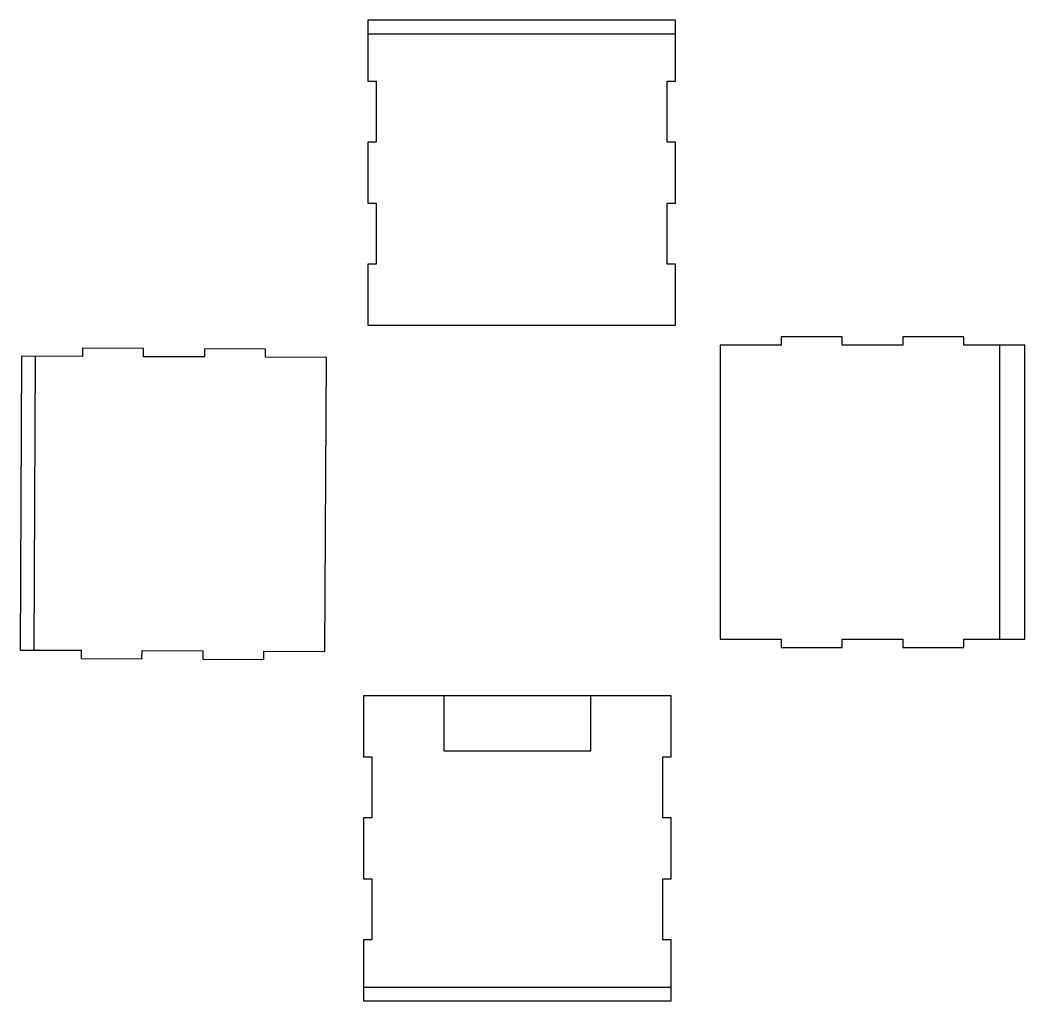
# Model space of a CAD drawing. Header units: millimetres. Extents: x 246 to 977, y -252 to 462.
import ezdxf

# ---------------------------------------------------------------- set-up
doc = ezdxf.new("R2010")
doc.units = ezdxf.units.MM
doc.layers.get('0').update_dxf_attribs({"linetype": 'CONTINUOUS'})

msp = doc.modelspace()

# ---------------------------------------------------------------- linework, layer by layer
for p, q in [((498.82, 451.56), (722.82, 451.56)), ((958.81, 224.89), (958.81, 10.89)), ((256.62, 216.95), (255.55, 2.95)), ((554.11, -30.42), (554.11, -70.42)), ((661.11, -70.42), (661.11, -30.42)), ((554.11, -70.42), (661.11, -70.42)), ((495.61, -242.42), (719.61, -242.42))]:
    msp.add_line(p, q)
for points in [[(722.82, 283.96), (716.82, 283.96), (716.82, 328.36), (722.82, 328.36), (722.82, 372.76), (716.82, 372.76), (716.82, 417.16), (722.82, 417.16), (722.82, 461.56), (498.82, 461.56), (498.82, 417.16), (504.82, 417.16), (504.82, 372.76), (498.82, 372.76), (498.82, 328.36), (504.82, 328.36), (504.82, 283.96), (498.82, 283.96), (498.82, 239.56), (722.82, 239.56)], [(932.95, 4.89), (932.95, 10.89), (977.35, 10.89), (977.35, 224.89), (932.95, 224.89), (932.95, 230.89), (888.55, 230.89), (888.55, 224.89), (844.15, 224.89), (844.15, 230.89), (799.75, 230.89), (799.75, 224.89), (755.35, 224.89), (755.35, 10.89), (799.75, 10.89), (799.75, 4.89), (844.15, 4.89), (844.15, 10.89), (888.55, 10.89), (888.55, 4.89)], [(291.05, 222.78), (291.02, 216.78), (246.62, 217), (245.55, 3), (289.95, 2.78), (289.92, -3.22), (334.32, -3.44), (334.35, 2.56), (378.75, 2.33), (378.72, -3.67), (423.12, -3.89), (423.15, 2.11), (467.55, 1.89), (468.62, 215.89), (424.22, 216.11), (424.25, 222.11), (379.85, 222.33), (379.82, 216.33), (335.42, 216.55), (335.45, 222.55)], [(501.61, -208.02), (495.61, -208.02), (495.61, -252.42), (719.61, -252.42), (719.61, -208.02), (713.61, -208.02), (713.61, -163.62), (719.61, -163.62), (719.61, -119.22), (713.61, -119.22), (713.61, -74.82), (719.61, -74.82), (719.61, -30.42), (495.61, -30.42), (495.61, -74.82), (501.61, -74.82), (501.61, -119.22), (495.61, -119.22), (495.61, -163.62), (501.61, -163.62)]]:
    msp.add_lwpolyline(points, close=True)

doc.saveas('drawing.dxf')
